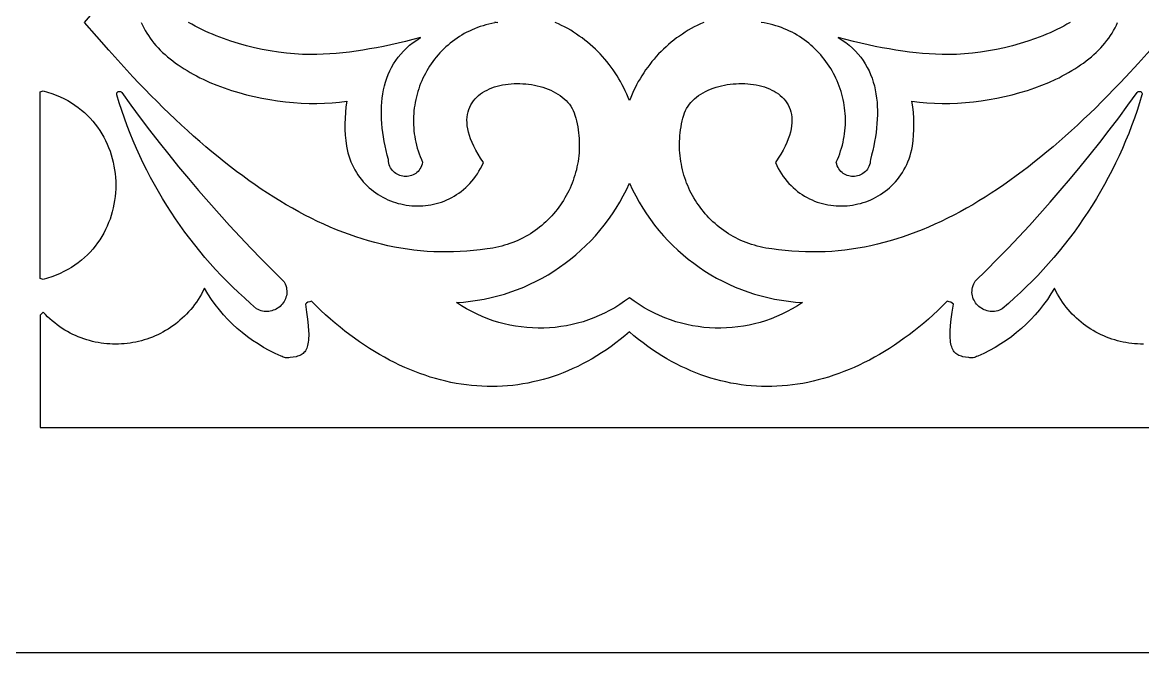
# Model space of a CAD drawing. Extents: x 1274 to 2074, y -191 to -51.
# Drawn here: x 1346.7 to 1471.1, y -190.5 to -120.5 of the extents above; entities that cross this region are included whole.
import ezdxf

# ---------------------------------------------------------------- set-up
doc = ezdxf.new("R2010")
doc.units = 0
doc.layers.add('LAYER_1', color=18, linetype='CONTINUOUS')

msp = doc.modelspace()

# ---------------------------------------------------------------- linework, layer by layer
at = {"layer": 'LAYER_1'}
for points in [[(2074.4, -190.54), (2074.4, -50.54), (1274.4, -50.54), (1274.4, -190.54)], [(1348.71, -128.24), (1349.04, -128.15), (1349.53, -128.28), (1350.02, -128.44), (1350.48, -128.61), (1350.93, -128.81), (1351.36, -129.01), (1351.78, -129.23), (1352.18, -129.47), (1352.57, -129.72), (1352.94, -129.99), (1353.29, -130.27), (1353.63, -130.56), (1353.96, -130.87), (1354.26, -131.18), (1354.56, -131.51), (1354.83, -131.85), (1355.09, -132.19), (1355.34, -132.55), (1355.56, -132.92), (1355.78, -133.29), (1355.97, -133.67), (1356.16, -134.06), (1356.32, -134.45), (1356.47, -134.85), (1356.6, -135.26), (1356.72, -135.67), (1356.83, -136.08), (1356.91, -136.5), (1356.98, -136.92), (1357.04, -137.34), (1357.08, -137.77), (1357.1, -138.19), (1357.11, -138.62), (1357.1, -139.04), (1357.08, -139.47), (1357.04, -139.89), (1356.98, -140.32), (1356.91, -140.74), (1356.83, -141.15), (1356.72, -141.57), (1356.6, -141.98), (1356.47, -142.38), (1356.32, -142.78), (1356.16, -143.18), (1355.97, -143.56), (1355.78, -143.95), (1355.56, -144.32), (1355.34, -144.68), (1355.09, -145.04), (1354.83, -145.39), (1354.56, -145.73), (1354.26, -146.05), (1353.96, -146.37), (1353.63, -146.67), (1353.29, -146.96), (1352.94, -147.24), (1352.57, -147.51), (1352.18, -147.76), (1351.78, -148), (1351.36, -148.22), (1350.93, -148.43), (1350.48, -148.62), (1350.02, -148.79), (1349.53, -148.95), (1349.04, -149.09), (1348.71, -149)], [(1357.23, -128.6), (1357.22, -128.54), (1357.22, -128.48), (1357.22, -128.42), (1357.24, -128.37), (1357.27, -128.33), (1357.3, -128.29), (1357.34, -128.26), (1357.39, -128.23), (1357.44, -128.21), (1357.49, -128.2), (1357.54, -128.2), (1357.59, -128.21), (1357.64, -128.22), (1357.69, -128.25), (1357.73, -128.29), (1357.77, -128.34), (1358.78, -129.74), (1359.81, -131.13), (1360.86, -132.51), (1361.92, -133.87), (1362.99, -135.23), (1364.08, -136.57), (1365.18, -137.89), (1366.3, -139.21), (1367.43, -140.51), (1368.58, -141.81), (1369.74, -143.08), (1370.91, -144.35), (1372.1, -145.6), (1373.3, -146.84), (1374.51, -148.07), (1375.74, -149.28), (1375.81, -149.37), (1375.91, -149.57), (1375.99, -149.77), (1376.05, -149.97), (1376.08, -150.16), (1376.1, -150.35), (1376.1, -150.54), (1376.09, -150.72), (1376.06, -150.9), (1376.01, -151.07), (1375.96, -151.24), (1375.88, -151.4), (1375.8, -151.55), (1375.7, -151.69), (1375.59, -151.83), (1375.47, -151.96), (1375.35, -152.08), (1375.21, -152.19), (1375.07, -152.29), (1374.92, -152.38), (1374.77, -152.45), (1374.6, -152.52), (1374.44, -152.57), (1374.27, -152.62), (1374.1, -152.64), (1373.93, -152.66), (1373.76, -152.66), (1373.58, -152.65), (1373.41, -152.62), (1373.24, -152.57), (1373.07, -152.51), (1372.91, -152.43), (1372.75, -152.34), (1372.06, -151.75), (1371.39, -151.15), (1370.73, -150.54), (1370.08, -149.92), (1369.44, -149.29), (1368.81, -148.64), (1368.2, -147.99), (1367.6, -147.32), (1367.01, -146.64), (1366.43, -145.96), (1365.87, -145.26), (1365.32, -144.55), (1364.78, -143.83), (1364.26, -143.11), (1363.75, -142.37), (1363.25, -141.63), (1362.77, -140.87), (1362.3, -140.11), (1361.84, -139.34), (1361.4, -138.56), (1360.97, -137.77), (1360.56, -136.97), (1360.16, -136.17), (1359.78, -135.35), (1359.41, -134.53), (1359.05, -133.71), (1358.71, -132.87), (1358.39, -132.03), (1358.07, -131.18), (1357.78, -130.33), (1357.5, -129.47)], [(1455.54, -152.34), (1455.38, -152.43), (1455.22, -152.51), (1455.05, -152.57), (1454.88, -152.62), (1454.7, -152.65), (1454.53, -152.66), (1454.36, -152.66), (1454.19, -152.64), (1454.02, -152.62), (1453.85, -152.57), (1453.68, -152.52), (1453.52, -152.45), (1453.37, -152.38), (1453.22, -152.29), (1453.08, -152.19), (1452.94, -152.08), (1452.81, -151.96), (1452.7, -151.83), (1452.59, -151.69), (1452.49, -151.55), (1452.41, -151.4), (1452.33, -151.24), (1452.27, -151.07), (1452.23, -150.9), (1452.2, -150.72), (1452.18, -150.54), (1452.19, -150.35), (1452.21, -150.16), (1452.24, -149.97), (1452.3, -149.77), (1452.38, -149.57), (1452.48, -149.37), (1452.55, -149.28), (1453.78, -148.07), (1454.99, -146.84), (1456.19, -145.6), (1457.38, -144.35), (1458.55, -143.08), (1459.71, -141.81), (1460.86, -140.51), (1461.99, -139.21), (1463.11, -137.89), (1464.21, -136.57), (1465.3, -135.23), (1466.37, -133.87), (1467.43, -132.51), (1468.47, -131.13), (1469.5, -129.74), (1470.52, -128.34), (1470.56, -128.29), (1470.6, -128.25), (1470.65, -128.22), (1470.7, -128.21), (1470.75, -128.2), (1470.8, -128.2), (1470.85, -128.21), (1470.9, -128.23), (1470.95, -128.26), (1470.99, -128.29), (1471.02, -128.33), (1471.05, -128.37), (1471.06, -128.42), (1471.07, -128.48), (1471.07, -128.54), (1471.05, -128.6), (1470.79, -129.47), (1470.51, -130.33), (1470.21, -131.18), (1469.9, -132.03), (1469.58, -132.87), (1469.24, -133.71), (1468.88, -134.53), (1468.51, -135.35), (1468.13, -136.17), (1467.73, -136.97), (1467.31, -137.77), (1466.89, -138.56), (1466.45, -139.34), (1465.99, -140.11), (1465.52, -140.87), (1465.04, -141.63), (1464.54, -142.37), (1464.03, -143.11), (1463.51, -143.83), (1462.97, -144.55), (1462.42, -145.26), (1461.86, -145.96), (1461.28, -146.64), (1460.69, -147.32), (1460.09, -147.99), (1459.48, -148.64), (1458.85, -149.29), (1458.21, -149.92), (1457.56, -150.54), (1456.9, -151.15), (1456.23, -151.75)], [(1394.94, -151.65), (1395.72, -151.6), (1396.5, -151.51), (1397.27, -151.4), (1398.03, -151.27), (1398.78, -151.11), (1399.52, -150.92), (1400.26, -150.71), (1400.99, -150.47), (1401.7, -150.21), (1402.41, -149.93), (1403.1, -149.62), (1403.78, -149.29), (1404.45, -148.93), (1405.11, -148.56), (1405.76, -148.16), (1406.39, -147.74), (1407, -147.3), (1407.6, -146.84), (1408.19, -146.36), (1408.76, -145.85), (1409.31, -145.33), (1409.85, -144.79), (1410.37, -144.23), (1410.87, -143.65), (1411.35, -143.06), (1411.81, -142.44), (1412.25, -141.81), (1412.67, -141.16), (1413.07, -140.5), (1413.45, -139.82), (1413.81, -139.12), (1414.14, -138.41), (1414.48, -139.12), (1414.84, -139.82), (1415.21, -140.5), (1415.62, -141.16), (1416.04, -141.81), (1416.48, -142.44), (1416.94, -143.06), (1417.42, -143.65), (1417.92, -144.23), (1418.44, -144.79), (1418.98, -145.33), (1419.53, -145.85), (1420.1, -146.36), (1420.68, -146.84), (1421.29, -147.3), (1421.9, -147.74), (1422.53, -148.16), (1423.18, -148.56), (1423.83, -148.93), (1424.51, -149.29), (1425.19, -149.62), (1425.88, -149.93), (1426.59, -150.21), (1427.3, -150.47), (1428.03, -150.71), (1428.77, -150.92), (1429.51, -151.11), (1430.26, -151.27), (1431.02, -151.4), (1431.79, -151.51), (1432.57, -151.6), (1433.35, -151.65), (1432.79, -152.01), (1432.23, -152.35), (1431.65, -152.66), (1431.07, -152.95), (1430.48, -153.21), (1429.88, -153.45), (1429.27, -153.67), (1428.66, -153.86), (1428.05, -154.02), (1427.43, -154.16), (1426.8, -154.28), (1426.17, -154.37), (1425.55, -154.44), (1424.92, -154.48), (1424.28, -154.5), (1423.65, -154.49), (1423.02, -154.46), (1422.39, -154.41), (1421.77, -154.33), (1421.14, -154.23), (1420.52, -154.1), (1419.91, -153.95), (1419.3, -153.78), (1418.69, -153.58), (1418.09, -153.36), (1417.5, -153.11), (1416.92, -152.84), (1416.34, -152.55), (1415.78, -152.23), (1415.22, -151.89), (1414.68, -151.52), (1414.14, -151.13), (1413.61, -151.52), (1413.07, -151.89), (1412.51, -152.23), (1411.95, -152.55), (1411.37, -152.84), (1410.79, -153.11), (1410.2, -153.36), (1409.6, -153.58), (1408.99, -153.78), (1408.38, -153.95), (1407.77, -154.1), (1407.15, -154.23), (1406.52, -154.33), (1405.89, -154.41), (1405.27, -154.46), (1404.64, -154.49), (1404, -154.5), (1403.37, -154.48), (1402.74, -154.44), (1402.11, -154.37), (1401.49, -154.28), (1400.86, -154.16), (1400.24, -154.02), (1399.63, -153.86), (1399.02, -153.67), (1398.41, -153.45), (1397.81, -153.21), (1397.22, -152.95), (1396.64, -152.66), (1396.06, -152.35), (1395.5, -152.01)]]:
    msp.add_lwpolyline(points, close=True, dxfattribs=at)
for points in [[(1359.94, -120.54), (1360.07, -120.84), (1360.22, -121.14), (1360.38, -121.43), (1360.55, -121.72), (1360.73, -122.01), (1360.92, -122.29), (1361.13, -122.56), (1361.34, -122.83), (1361.57, -123.1), (1361.8, -123.36), (1362.05, -123.62), (1362.31, -123.87), (1362.58, -124.11), (1362.85, -124.35), (1363.14, -124.59), (1363.43, -124.82), (1363.74, -125.05), (1364.05, -125.27), (1364.37, -125.49), (1364.7, -125.7), (1365.03, -125.9), (1365.37, -126.11), (1365.72, -126.3), (1366.08, -126.49), (1366.44, -126.68), (1366.81, -126.86), (1367.57, -127.2), (1368.34, -127.52), (1369.14, -127.82), (1369.95, -128.09), (1370.78, -128.34), (1371.63, -128.57), (1372.48, -128.78), (1373.34, -128.96), (1374.21, -129.12), (1375.08, -129.25), (1375.95, -129.36), (1376.83, -129.44), (1377.7, -129.5), (1378.57, -129.53), (1379.43, -129.54), (1380.28, -129.52), (1381.12, -129.47), (1381.95, -129.39), (1382.77, -129.29), (1382.67, -129.91), (1382.61, -130.54), (1382.57, -131.17), (1382.55, -131.79), (1382.56, -132.42), (1382.59, -133.05), (1382.65, -133.67), (1382.73, -134.3), (1382.8, -134.66), (1382.89, -135.01), (1382.99, -135.36), (1383.1, -135.69), (1383.22, -136.01), (1383.36, -136.33), (1383.5, -136.63), (1383.66, -136.92), (1383.83, -137.21), (1384, -137.48), (1384.19, -137.74), (1384.39, -138), (1384.59, -138.24), (1384.81, -138.47), (1385.03, -138.7), (1385.26, -138.91), (1385.49, -139.11), (1385.74, -139.3), (1385.99, -139.48), (1386.25, -139.65), (1386.51, -139.81), (1386.78, -139.96), (1387.05, -140.1), (1387.33, -140.23), (1387.61, -140.35), (1387.9, -140.46), (1388.18, -140.55), (1388.48, -140.64), (1388.77, -140.71), (1389.07, -140.77), (1389.37, -140.83), (1389.67, -140.87), (1389.98, -140.9), (1390.28, -140.92), (1390.59, -140.92), (1390.89, -140.92), (1391.19, -140.91), (1391.5, -140.88), (1391.8, -140.84), (1392.1, -140.8), (1392.4, -140.74), (1392.7, -140.66), (1392.99, -140.58), (1393.29, -140.49), (1393.58, -140.38), (1393.86, -140.26), (1394.14, -140.13), (1394.42, -139.99), (1394.69, -139.84), (1394.96, -139.67), (1395.22, -139.5), (1395.47, -139.31), (1395.72, -139.11), (1395.97, -138.89), (1396.2, -138.67), (1396.43, -138.43), (1396.65, -138.18), (1396.86, -137.92), (1397.06, -137.65), (1397.26, -137.36), (1397.44, -137.06), (1397.62, -136.75), (1397.78, -136.43), (1397.94, -136.09), (1397.62, -135.63), (1397.34, -135.17), (1397.09, -134.73), (1396.86, -134.3), (1396.67, -133.89), (1396.51, -133.49), (1396.38, -133.1), (1396.27, -132.73), (1396.19, -132.37), (1396.14, -132.02), (1396.11, -131.69), (1396.1, -131.36), (1396.12, -131.05), (1396.16, -130.76), (1396.23, -130.48), (1396.31, -130.2), (1396.41, -129.95), (1396.53, -129.7), (1396.67, -129.47), (1396.83, -129.25), (1397, -129.04), (1397.19, -128.84), (1397.39, -128.66), (1397.61, -128.49), (1397.84, -128.33), (1398.09, -128.18), (1398.34, -128.05), (1398.6, -127.92), (1398.88, -127.81), (1399.16, -127.71), (1399.45, -127.62), (1399.75, -127.55), (1400.06, -127.48), (1400.37, -127.43), (1400.69, -127.39), (1401, -127.36), (1401.33, -127.34), (1401.65, -127.33), (1401.98, -127.33), (1402.3, -127.35), (1402.63, -127.37), (1402.95, -127.41), (1403.28, -127.45), (1403.6, -127.51), (1403.91, -127.58), (1404.23, -127.66), (1404.53, -127.75), (1404.83, -127.85), (1405.13, -127.96), (1405.41, -128.08), (1405.69, -128.22), (1405.95, -128.36), (1406.21, -128.51), (1406.46, -128.67), (1406.69, -128.84), (1406.91, -129.03), (1407.12, -129.22), (1407.31, -129.42), (1407.48, -129.63), (1407.64, -129.86), (1407.79, -130.09), (1407.91, -130.33), (1408.02, -130.58), (1408.1, -130.84), (1408.19, -131.17), (1408.28, -131.49), (1408.35, -131.82), (1408.41, -132.14), (1408.46, -132.47), (1408.5, -132.79), (1408.54, -133.12), (1408.56, -133.44), (1408.58, -133.76), (1408.58, -134.08), (1408.58, -134.4), (1408.57, -134.72), (1408.55, -135.04), (1408.52, -135.35), (1408.48, -135.67), (1408.44, -135.98), (1408.38, -136.29), (1408.32, -136.59), (1408.25, -136.9), (1408.17, -137.2), (1408.09, -137.5), (1407.99, -137.79), (1407.89, -138.09), (1407.78, -138.38), (1407.67, -138.66), (1407.55, -138.95), (1407.41, -139.23), (1407.28, -139.5), (1407.13, -139.78), (1406.98, -140.04), (1406.82, -140.31), (1406.65, -140.57), (1406.48, -140.82), (1406.3, -141.07), (1406.12, -141.32), (1405.92, -141.56), (1405.72, -141.79), (1405.52, -142.02), (1405.31, -142.25), (1405.09, -142.47), (1404.87, -142.68), (1404.64, -142.89), (1404.41, -143.09), (1404.17, -143.29), (1403.92, -143.48), (1403.67, -143.66), (1403.41, -143.84), (1403.15, -144.01), (1402.89, -144.17), (1402.61, -144.33), (1402.34, -144.47), (1402.06, -144.62), (1401.77, -144.75), (1401.48, -144.88), (1401.18, -144.99), (1400.88, -145.11), (1400.58, -145.21), (1400.27, -145.3), (1399.96, -145.39), (1399.64, -145.47), (1399.32, -145.54), (1398.99, -145.6), (1398.67, -145.65), (1398.33, -145.69), (1397.58, -145.8), (1396.84, -145.88), (1396.09, -145.95), (1395.35, -146), (1394.61, -146.03), (1393.88, -146.04), (1393.14, -146.04), (1392.41, -146.01), (1391.68, -145.97), (1390.95, -145.91), (1390.22, -145.83), (1389.49, -145.74), (1388.77, -145.62), (1388.05, -145.49), (1387.33, -145.34), (1386.61, -145.18), (1385.89, -145), (1385.18, -144.8), (1384.47, -144.59), (1383.75, -144.35), (1383.05, -144.11), (1382.34, -143.84), (1381.63, -143.57), (1380.93, -143.27), (1380.22, -142.96), (1379.52, -142.64), (1378.82, -142.3), (1378.12, -141.94), (1377.42, -141.57), (1376.73, -141.19), (1376.03, -140.79), (1375.34, -140.37), (1374.65, -139.95), (1373.96, -139.5), (1373.27, -139.05), (1372.58, -138.58), (1371.89, -138.1), (1371.2, -137.6), (1370.52, -137.09), (1369.83, -136.57), (1369.15, -136.03), (1368.47, -135.48), (1367.79, -134.92), (1367.11, -134.35), (1366.43, -133.76), (1365.75, -133.17), (1365.07, -132.56), (1364.39, -131.94), (1363.72, -131.3), (1363.04, -130.66), (1362.37, -130.01), (1361.69, -129.34), (1361.02, -128.66), (1360.35, -127.97), (1359.68, -127.28), (1359.01, -126.57), (1357.66, -125.12), (1356.33, -123.63), (1354.99, -122.1), (1353.65, -120.54), (1354.99, -118.97)], [(1399.19, -120.48), (1399.52, -120.54), (1399.19, -120.59), (1398.86, -120.66), (1398.53, -120.73), (1398.21, -120.82), (1397.89, -120.91), (1397.58, -121.01), (1397.27, -121.12), (1396.96, -121.24), (1396.67, -121.36), (1396.37, -121.5), (1396.09, -121.64), (1395.81, -121.79), (1395.53, -121.95), (1395.26, -122.12), (1395, -122.29), (1394.74, -122.48), (1394.49, -122.66), (1394.24, -122.86), (1394, -123.06), (1393.77, -123.27), (1393.54, -123.48), (1393.32, -123.7), (1393.11, -123.93), (1392.9, -124.16), (1392.7, -124.4), (1392.5, -124.64), (1392.32, -124.89), (1392.14, -125.14), (1391.96, -125.4), (1391.8, -125.66), (1391.64, -125.93), (1391.49, -126.2), (1391.35, -126.48), (1391.21, -126.75), (1391.08, -127.04), (1390.96, -127.32), (1390.85, -127.61), (1390.75, -127.91), (1390.65, -128.2), (1390.56, -128.5), (1390.49, -128.81), (1390.41, -129.11), (1390.35, -129.42), (1390.3, -129.73), (1390.25, -130.04), (1390.22, -130.35), (1390.19, -130.66), (1390.17, -130.98), (1390.16, -131.3), (1390.16, -131.61), (1390.17, -131.93), (1390.19, -132.25), (1390.22, -132.57), (1390.25, -132.9), (1390.3, -133.22), (1390.36, -133.54), (1390.42, -133.86), (1390.5, -134.18), (1390.59, -134.5), (1390.68, -134.82), (1390.79, -135.14), (1390.91, -135.45), (1391.04, -135.77), (1391.17, -136.08), (1391.13, -136.29), (1391.06, -136.48), (1390.98, -136.65), (1390.89, -136.81), (1390.78, -136.96), (1390.67, -137.09), (1390.54, -137.21), (1390.41, -137.31), (1390.27, -137.4), (1390.12, -137.48), (1389.96, -137.54), (1389.8, -137.59), (1389.64, -137.62), (1389.47, -137.64), (1389.31, -137.65), (1389.14, -137.64), (1388.98, -137.62), (1388.81, -137.59), (1388.65, -137.54), (1388.5, -137.48), (1388.35, -137.41), (1388.2, -137.32), (1388.07, -137.22), (1387.94, -137.11), (1387.83, -136.99), (1387.72, -136.85), (1387.63, -136.7), (1387.55, -136.54), (1387.48, -136.37), (1387.43, -136.18), (1387.4, -135.98), (1387.38, -135.77), (1387.25, -135.27), (1387.13, -134.77), (1387.02, -134.26), (1386.92, -133.76), (1386.83, -133.26), (1386.76, -132.77), (1386.7, -132.27), (1386.66, -131.78), (1386.63, -131.3), (1386.61, -130.81), (1386.61, -130.34), (1386.62, -129.86), (1386.65, -129.4), (1386.7, -128.94), (1386.76, -128.48), (1386.85, -128.04), (1386.95, -127.6), (1387.07, -127.17), (1387.2, -126.74), (1387.36, -126.33), (1387.54, -125.92), (1387.74, -125.53), (1387.96, -125.14), (1388.2, -124.77), (1388.46, -124.41), (1388.75, -124.06), (1389.05, -123.72), (1389.39, -123.39), (1389.74, -123.08), (1390.12, -122.78), (1390.53, -122.5), (1390.96, -122.23), (1390.11, -122.45), (1389.27, -122.66), (1388.45, -122.86), (1387.65, -123.04), (1386.85, -123.2), (1386.07, -123.36), (1385.3, -123.49), (1384.55, -123.62), (1383.8, -123.73), (1383.05, -123.83), (1382.32, -123.91), (1381.59, -123.98), (1380.87, -124.03), (1380.15, -124.07), (1379.43, -124.1), (1378.72, -124.12), (1377.84, -124.09), (1376.95, -124.03), (1376.06, -123.95), (1375.16, -123.84), (1374.27, -123.7), (1373.38, -123.54), (1372.5, -123.35), (1371.62, -123.14), (1370.75, -122.9), (1369.9, -122.63), (1369.06, -122.34), (1368.24, -122.03), (1367.84, -121.86), (1367.44, -121.69), (1367.05, -121.51), (1366.67, -121.33), (1366.29, -121.14), (1365.92, -120.95), (1365.56, -120.75), (1365.2, -120.54)], [(1422.39, -120.54), (1422.03, -120.7), (1421.68, -120.87), (1421.34, -121.04), (1421, -121.23), (1420.67, -121.42), (1420.34, -121.62), (1420.02, -121.83), (1419.7, -122.05), (1419.39, -122.27), (1419.09, -122.5), (1418.79, -122.74), (1418.5, -122.99), (1418.21, -123.24), (1417.93, -123.5), (1417.66, -123.77), (1417.39, -124.04), (1417.13, -124.32), (1416.88, -124.61), (1416.64, -124.9), (1416.4, -125.2), (1416.17, -125.51), (1415.94, -125.82), (1415.73, -126.14), (1415.52, -126.46), (1415.32, -126.79), (1415.13, -127.12), (1414.94, -127.46), (1414.77, -127.8), (1414.6, -128.15), (1414.44, -128.51), (1414.29, -128.87), (1414.14, -129.23), (1414, -128.87), (1413.85, -128.51), (1413.69, -128.15), (1413.52, -127.8), (1413.35, -127.46), (1413.16, -127.12), (1412.97, -126.79), (1412.77, -126.46), (1412.56, -126.14), (1412.34, -125.82), (1412.12, -125.51), (1411.89, -125.2), (1411.65, -124.9), (1411.41, -124.61), (1411.15, -124.32), (1410.89, -124.04), (1410.63, -123.77), (1410.36, -123.5), (1410.08, -123.24), (1409.79, -122.99), (1409.5, -122.74), (1409.2, -122.5), (1408.9, -122.27), (1408.58, -122.05), (1408.27, -121.83), (1407.95, -121.62), (1407.62, -121.42), (1407.29, -121.23), (1406.95, -121.04), (1406.6, -120.87), (1406.26, -120.7), (1405.9, -120.54)], [(1471.96, -123.63), (1470.62, -125.12), (1469.28, -126.57), (1468.61, -127.28), (1467.94, -127.97), (1467.27, -128.66), (1466.59, -129.34), (1465.92, -130.01), (1465.25, -130.66), (1464.57, -131.3), (1463.89, -131.94), (1463.22, -132.56), (1462.54, -133.17), (1461.86, -133.76), (1461.18, -134.35), (1460.5, -134.92), (1459.82, -135.48), (1459.14, -136.03), (1458.45, -136.57), (1457.77, -137.09), (1457.09, -137.6), (1456.4, -138.1), (1455.71, -138.58), (1455.02, -139.05), (1454.33, -139.5), (1453.64, -139.95), (1452.95, -140.37), (1452.26, -140.79), (1451.56, -141.19), (1450.86, -141.57), (1450.17, -141.94), (1449.47, -142.3), (1448.77, -142.64), (1448.07, -142.96), (1447.36, -143.27), (1446.66, -143.57), (1445.95, -143.84), (1445.24, -144.11), (1444.53, -144.35), (1443.82, -144.59), (1443.11, -144.8), (1442.39, -145), (1441.68, -145.18), (1440.96, -145.34), (1440.24, -145.49), (1439.52, -145.62), (1438.8, -145.74), (1438.07, -145.83), (1437.34, -145.91), (1436.61, -145.97), (1435.88, -146.01), (1435.15, -146.04), (1434.41, -146.04), (1433.68, -146.03), (1432.94, -146), (1432.19, -145.95), (1431.45, -145.88), (1430.7, -145.8), (1429.96, -145.69), (1429.62, -145.65), (1429.29, -145.6), (1428.97, -145.54), (1428.65, -145.47), (1428.33, -145.39), (1428.02, -145.3), (1427.71, -145.21), (1427.41, -145.11), (1427.11, -144.99), (1426.81, -144.88), (1426.52, -144.75), (1426.23, -144.62), (1425.95, -144.47), (1425.68, -144.33), (1425.4, -144.17), (1425.14, -144.01), (1424.87, -143.84), (1424.62, -143.66), (1424.37, -143.48), (1424.12, -143.29), (1423.88, -143.09), (1423.65, -142.89), (1423.42, -142.68), (1423.2, -142.47), (1422.98, -142.25), (1422.77, -142.02), (1422.56, -141.79), (1422.37, -141.56), (1422.17, -141.32), (1421.99, -141.07), (1421.81, -140.82), (1421.64, -140.57), (1421.47, -140.31), (1421.31, -140.04), (1421.16, -139.78), (1421.01, -139.5), (1420.87, -139.23), (1420.74, -138.95), (1420.62, -138.66), (1420.5, -138.38), (1420.39, -138.09), (1420.29, -137.79), (1420.2, -137.5), (1420.11, -137.2), (1420.04, -136.9), (1419.97, -136.59), (1419.91, -136.29), (1419.85, -135.98), (1419.81, -135.67), (1419.77, -135.35), (1419.74, -135.04), (1419.72, -134.72), (1419.71, -134.4), (1419.71, -134.08), (1419.71, -133.76), (1419.73, -133.44), (1419.75, -133.12), (1419.79, -132.79), (1419.83, -132.47), (1419.88, -132.14), (1419.94, -131.82), (1420.01, -131.49), (1420.09, -131.17), (1420.18, -130.84), (1420.27, -130.58), (1420.38, -130.33), (1420.5, -130.09), (1420.65, -129.86), (1420.81, -129.63), (1420.98, -129.42), (1421.17, -129.22), (1421.38, -129.03), (1421.6, -128.84), (1421.83, -128.67), (1422.08, -128.51), (1422.33, -128.36), (1422.6, -128.22), (1422.88, -128.08), (1423.16, -127.96), (1423.46, -127.85), (1423.76, -127.75), (1424.06, -127.66), (1424.37, -127.58), (1424.69, -127.51), (1425.01, -127.45), (1425.33, -127.41), (1425.66, -127.37), (1425.98, -127.35), (1426.31, -127.33), (1426.64, -127.33), (1426.96, -127.34), (1427.28, -127.36), (1427.6, -127.39), (1427.92, -127.43), (1428.23, -127.48), (1428.54, -127.55), (1428.83, -127.62), (1429.13, -127.71), (1429.41, -127.81), (1429.68, -127.92), (1429.95, -128.05), (1430.2, -128.18), (1430.45, -128.33), (1430.68, -128.49), (1430.89, -128.66), (1431.1, -128.84), (1431.29, -129.04), (1431.46, -129.25), (1431.62, -129.47), (1431.76, -129.7), (1431.88, -129.95), (1431.98, -130.2), (1432.06, -130.48), (1432.13, -130.76), (1432.17, -131.05), (1432.18, -131.36), (1432.18, -131.69), (1432.15, -132.02), (1432.1, -132.37), (1432.02, -132.73), (1431.91, -133.1), (1431.78, -133.49), (1431.61, -133.89), (1431.42, -134.3), (1431.2, -134.73), (1430.95, -135.17), (1430.67, -135.63), (1430.35, -136.09), (1430.51, -136.43), (1430.67, -136.75), (1430.85, -137.06), (1431.03, -137.36), (1431.23, -137.65), (1431.43, -137.92), (1431.64, -138.18), (1431.86, -138.43), (1432.09, -138.67), (1432.32, -138.89), (1432.57, -139.11), (1432.81, -139.31), (1433.07, -139.5), (1433.33, -139.67), (1433.6, -139.84), (1433.87, -139.99), (1434.15, -140.13), (1434.43, -140.26), (1434.71, -140.38), (1435, -140.49), (1435.29, -140.58), (1435.59, -140.66), (1435.89, -140.74), (1436.19, -140.8), (1436.49, -140.84), (1436.79, -140.88), (1437.09, -140.91), (1437.4, -140.92), (1437.7, -140.92), (1438.01, -140.92), (1438.31, -140.9), (1438.62, -140.87), (1438.92, -140.83), (1439.22, -140.77), (1439.52, -140.71), (1439.81, -140.64), (1440.1, -140.55), (1440.39, -140.46), (1440.68, -140.35), (1440.96, -140.23), (1441.24, -140.1), (1441.51, -139.96), (1441.78, -139.81), (1442.04, -139.65), (1442.3, -139.48), (1442.55, -139.3), (1442.79, -139.11), (1443.03, -138.91), (1443.26, -138.7), (1443.48, -138.47), (1443.7, -138.24), (1443.9, -138), (1444.1, -137.74), (1444.28, -137.48), (1444.46, -137.21), (1444.63, -136.92), (1444.79, -136.63), (1444.93, -136.33), (1445.07, -136.01), (1445.19, -135.69), (1445.3, -135.36), (1445.4, -135.01), (1445.49, -134.66), (1445.56, -134.3), (1445.64, -133.67), (1445.7, -133.05), (1445.73, -132.42), (1445.74, -131.79), (1445.72, -131.17), (1445.68, -130.54), (1445.61, -129.91), (1445.52, -129.29), (1446.34, -129.39), (1447.17, -129.47), (1448.01, -129.52), (1448.86, -129.54), (1449.72, -129.53), (1450.59, -129.5), (1451.46, -129.44), (1452.34, -129.36), (1453.21, -129.25), (1454.08, -129.12), (1454.95, -128.96), (1455.81, -128.78), (1456.66, -128.57), (1457.51, -128.34), (1458.33, -128.09), (1459.15, -127.82), (1459.94, -127.52), (1460.72, -127.2), (1461.48, -126.86), (1461.85, -126.68), (1462.21, -126.49), (1462.57, -126.3), (1462.91, -126.11), (1463.26, -125.9), (1463.59, -125.7), (1463.92, -125.49), (1464.24, -125.27), (1464.55, -125.05), (1464.85, -124.82), (1465.15, -124.59), (1465.44, -124.35), (1465.71, -124.11), (1465.98, -123.87), (1466.24, -123.62), (1466.48, -123.36), (1466.72, -123.1), (1466.95, -122.83), (1467.16, -122.56), (1467.37, -122.29), (1467.56, -122.01), (1467.74, -121.72), (1467.91, -121.43), (1468.07, -121.14), (1468.22, -120.84), (1468.35, -120.54)], [(1463.09, -120.54), (1462.73, -120.75), (1462.37, -120.95), (1462, -121.14), (1461.62, -121.33), (1461.24, -121.51), (1460.85, -121.69), (1460.45, -121.86), (1460.05, -122.03), (1459.23, -122.34), (1458.39, -122.63), (1457.54, -122.9), (1456.67, -123.14), (1455.79, -123.35), (1454.91, -123.54), (1454.02, -123.7), (1453.12, -123.84), (1452.23, -123.95), (1451.34, -124.03), (1450.45, -124.09), (1449.57, -124.12), (1448.86, -124.1), (1448.14, -124.07), (1447.42, -124.03), (1446.7, -123.98), (1445.97, -123.91), (1445.24, -123.83), (1444.49, -123.73), (1443.74, -123.62), (1442.98, -123.49), (1442.21, -123.36), (1441.43, -123.2), (1440.64, -123.04), (1439.84, -122.86), (1439.02, -122.66), (1438.18, -122.45), (1437.33, -122.23), (1437.76, -122.5), (1438.17, -122.78), (1438.55, -123.08), (1438.9, -123.39), (1439.24, -123.72), (1439.54, -124.06), (1439.83, -124.41), (1440.09, -124.77), (1440.33, -125.14), (1440.55, -125.53), (1440.75, -125.92), (1440.93, -126.33), (1441.08, -126.74), (1441.22, -127.17), (1441.34, -127.6), (1441.44, -128.04), (1441.52, -128.48), (1441.59, -128.94), (1441.64, -129.4), (1441.67, -129.86), (1441.68, -130.34), (1441.68, -130.81), (1441.66, -131.3), (1441.63, -131.78), (1441.59, -132.27), (1441.53, -132.77), (1441.45, -133.26), (1441.37, -133.76), (1441.27, -134.26), (1441.16, -134.77), (1441.04, -135.27), (1440.91, -135.77), (1440.89, -135.98), (1440.86, -136.18), (1440.81, -136.37), (1440.74, -136.54), (1440.66, -136.7), (1440.57, -136.85), (1440.46, -136.99), (1440.35, -137.11), (1440.22, -137.22), (1440.08, -137.32), (1439.94, -137.41), (1439.79, -137.48), (1439.64, -137.54), (1439.48, -137.59), (1439.31, -137.62), (1439.15, -137.64), (1438.98, -137.65), (1438.82, -137.64), (1438.65, -137.62), (1438.49, -137.59), (1438.33, -137.54), (1438.17, -137.48), (1438.02, -137.4), (1437.88, -137.31), (1437.75, -137.21), (1437.62, -137.09), (1437.5, -136.96), (1437.4, -136.81), (1437.31, -136.65), (1437.23, -136.48), (1437.16, -136.29), (1437.11, -136.08), (1437.25, -135.77), (1437.38, -135.45), (1437.5, -135.14), (1437.6, -134.82), (1437.7, -134.5), (1437.79, -134.18), (1437.86, -133.86), (1437.93, -133.54), (1437.99, -133.22), (1438.03, -132.9), (1438.07, -132.57), (1438.1, -132.25), (1438.12, -131.93), (1438.13, -131.61), (1438.13, -131.3), (1438.12, -130.98), (1438.1, -130.66), (1438.07, -130.35), (1438.04, -130.04), (1437.99, -129.73), (1437.94, -129.42), (1437.87, -129.11), (1437.8, -128.81), (1437.72, -128.5), (1437.64, -128.2), (1437.54, -127.91), (1437.44, -127.61), (1437.32, -127.32), (1437.2, -127.04), (1437.08, -126.75), (1436.94, -126.48), (1436.8, -126.2), (1436.65, -125.93), (1436.49, -125.66), (1436.32, -125.4), (1436.15, -125.14), (1435.97, -124.89), (1435.78, -124.64), (1435.59, -124.4), (1435.39, -124.16), (1435.18, -123.93), (1434.97, -123.7), (1434.75, -123.48), (1434.52, -123.27), (1434.29, -123.06), (1434.05, -122.86), (1433.8, -122.66), (1433.55, -122.48), (1433.29, -122.29), (1433.03, -122.12), (1432.76, -121.95), (1432.48, -121.79), (1432.2, -121.64), (1431.91, -121.5), (1431.62, -121.36), (1431.32, -121.24), (1431.02, -121.12), (1430.71, -121.01), (1430.4, -120.91), (1430.08, -120.82), (1429.76, -120.73), (1429.43, -120.66), (1429.1, -120.59), (1428.76, -120.54)], [(1471.21, -156.28), (1470.88, -156.27), (1470.56, -156.26), (1470.24, -156.23), (1469.92, -156.2), (1469.6, -156.16), (1469.28, -156.11), (1468.97, -156.05), (1468.65, -155.98), (1468.34, -155.9), (1468.03, -155.81), (1467.72, -155.71), (1467.41, -155.6), (1467.11, -155.49), (1466.81, -155.36), (1466.52, -155.23), (1466.22, -155.08), (1465.94, -154.93), (1465.65, -154.77), (1465.37, -154.6), (1465.1, -154.42), (1464.83, -154.24), (1464.56, -154.04), (1464.3, -153.84), (1464.04, -153.62), (1463.8, -153.4), (1463.55, -153.17), (1463.32, -152.93), (1463.08, -152.68), (1462.86, -152.42), (1462.64, -152.16), (1462.43, -151.89), (1462.23, -151.6), (1462.03, -151.31), (1461.85, -151.01), (1461.67, -150.71), (1461.49, -150.39), (1461.33, -150.07), (1460.95, -150.69), (1460.55, -151.3), (1460.13, -151.89), (1459.68, -152.46), (1459.21, -153.01), (1458.72, -153.54), (1458.21, -154.05), (1457.68, -154.54), (1457.14, -155), (1456.57, -155.45), (1455.98, -155.87), (1455.38, -156.26), (1454.76, -156.64), (1454.13, -156.98), (1453.48, -157.31), (1452.82, -157.6), (1452.7, -157.66), (1452.58, -157.71), (1452.45, -157.75), (1452.33, -157.78), (1452.2, -157.79), (1452.07, -157.79), (1451.95, -157.79), (1451.82, -157.77), (1451.47, -157.73), (1451.15, -157.67), (1451, -157.63), (1450.86, -157.58), (1450.73, -157.52), (1450.61, -157.46), (1450.49, -157.39), (1450.39, -157.31), (1450.29, -157.22), (1450.2, -157.12), (1450.12, -157.01), (1450.05, -156.88), (1449.98, -156.74), (1449.93, -156.59), (1449.88, -156.43), (1449.84, -156.25), (1449.81, -156.05), (1449.78, -155.84), (1449.77, -155.61), (1449.76, -155.37), (1449.76, -155.11), (1449.77, -154.83), (1449.81, -154.21), (1449.88, -153.51), (1449.99, -152.72), (1450.13, -151.84), (1449.99, -151.73), (1449.84, -151.63), (1449.65, -151.56), (1449.44, -151.51), (1448.92, -152.03), (1448.4, -152.53), (1447.88, -153.01), (1447.35, -153.49), (1446.82, -153.94), (1446.28, -154.39), (1445.74, -154.82), (1445.2, -155.23), (1444.66, -155.63), (1444.11, -156.02), (1443.56, -156.39), (1443.01, -156.75), (1442.46, -157.1), (1441.9, -157.43), (1441.34, -157.74), (1440.79, -158.04), (1440.22, -158.33), (1439.66, -158.6), (1439.1, -158.86), (1438.53, -159.1), (1437.96, -159.33), (1437.39, -159.54), (1436.83, -159.74), (1436.26, -159.93), (1435.68, -160.1), (1435.11, -160.25), (1434.54, -160.39), (1433.97, -160.52), (1433.39, -160.63), (1432.82, -160.72), (1432.25, -160.8), (1431.68, -160.87), (1431.1, -160.92), (1430.53, -160.96), (1429.96, -160.98), (1429.39, -160.98), (1428.82, -160.97), (1428.25, -160.95), (1427.68, -160.91), (1427.11, -160.86), (1426.54, -160.79), (1425.98, -160.7), (1425.42, -160.6), (1424.85, -160.48), (1424.29, -160.35), (1423.74, -160.21), (1423.18, -160.04), (1422.63, -159.87), (1422.07, -159.67), (1421.52, -159.47), (1420.98, -159.24), (1420.43, -159), (1419.89, -158.75), (1419.35, -158.48), (1418.81, -158.19), (1418.28, -157.89), (1417.75, -157.57), (1417.23, -157.24), (1416.7, -156.89), (1416.18, -156.52), (1415.67, -156.14), (1415.16, -155.75), (1414.65, -155.34), (1414.14, -154.91), (1413.64, -155.34), (1413.13, -155.75), (1412.62, -156.14), (1412.11, -156.52), (1411.59, -156.89), (1411.06, -157.24), (1410.54, -157.57), (1410.01, -157.89), (1409.47, -158.19), (1408.94, -158.48), (1408.4, -158.75), (1407.86, -159), (1407.31, -159.24), (1406.77, -159.47), (1406.22, -159.67), (1405.66, -159.87), (1405.11, -160.04), (1404.55, -160.21), (1403.99, -160.35), (1403.43, -160.48), (1402.87, -160.6), (1402.31, -160.7), (1401.74, -160.79), (1401.18, -160.86), (1400.61, -160.91), (1400.04, -160.95), (1399.47, -160.97), (1398.9, -160.98), (1398.33, -160.98), (1397.76, -160.96), (1397.19, -160.92), (1396.61, -160.87), (1396.04, -160.8), (1395.47, -160.72), (1394.89, -160.63), (1394.32, -160.52), (1393.75, -160.39), (1393.18, -160.25), (1392.6, -160.1), (1392.03, -159.93), (1391.46, -159.74), (1390.89, -159.54), (1390.33, -159.33), (1389.76, -159.1), (1389.19, -158.86), (1388.63, -158.6), (1388.06, -158.33), (1387.5, -158.04), (1386.94, -157.74), (1386.39, -157.43), (1385.83, -157.1), (1385.28, -156.75), (1384.73, -156.39), (1384.18, -156.02), (1383.63, -155.63), (1383.09, -155.23), (1382.55, -154.82), (1382.01, -154.39), (1381.47, -153.94), (1380.94, -153.49), (1380.41, -153.01), (1379.89, -152.53), (1379.36, -152.03), (1378.85, -151.51), (1378.64, -151.56), (1378.45, -151.63), (1378.29, -151.73), (1378.16, -151.84), (1378.3, -152.72), (1378.4, -153.51), (1378.48, -154.21), (1378.52, -154.83), (1378.53, -155.11), (1378.53, -155.37), (1378.52, -155.61), (1378.51, -155.84), (1378.48, -156.05), (1378.45, -156.25), (1378.41, -156.43), (1378.36, -156.59), (1378.31, -156.74), (1378.24, -156.88), (1378.17, -157.01), (1378.09, -157.12), (1378, -157.22), (1377.9, -157.31), (1377.79, -157.39), (1377.68, -157.46), (1377.56, -157.52), (1377.43, -157.58), (1377.29, -157.63), (1377.14, -157.67), (1376.82, -157.73), (1376.47, -157.77), (1376.34, -157.79), (1376.22, -157.79), (1376.09, -157.79), (1375.96, -157.78), (1375.83, -157.75), (1375.71, -157.71), (1375.59, -157.66), (1375.47, -157.6), (1374.81, -157.31), (1374.16, -156.98), (1373.52, -156.64), (1372.91, -156.26), (1372.3, -155.87), (1371.72, -155.45), (1371.15, -155), (1370.6, -154.54), (1370.07, -154.05), (1369.56, -153.54), (1369.08, -153.01), (1368.61, -152.46), (1368.16, -151.89), (1367.74, -151.3), (1367.33, -150.69), (1366.96, -150.07), (1366.79, -150.39), (1366.62, -150.71), (1366.44, -151.01), (1366.25, -151.31), (1366.06, -151.6), (1365.86, -151.89), (1365.65, -152.16), (1365.43, -152.42), (1365.2, -152.68), (1364.97, -152.93), (1364.74, -153.17), (1364.49, -153.4), (1364.24, -153.62), (1363.99, -153.84), (1363.73, -154.04), (1363.46, -154.24), (1363.19, -154.42), (1362.92, -154.6), (1362.64, -154.77), (1362.35, -154.93), (1362.06, -155.08), (1361.77, -155.23), (1361.48, -155.36), (1361.18, -155.49), (1360.87, -155.6), (1360.57, -155.71), (1360.26, -155.81), (1359.95, -155.9), (1359.64, -155.98), (1359.32, -156.05), (1359.01, -156.11), (1358.69, -156.16), (1358.37, -156.2), (1358.05, -156.23), (1357.73, -156.26), (1357.4, -156.27), (1357.08, -156.28), (1356.76, -156.27), (1356.44, -156.26), (1356.11, -156.23), (1355.79, -156.2), (1355.47, -156.16), (1355.15, -156.1), (1354.83, -156.04), (1354.51, -155.97), (1354.2, -155.89), (1353.88, -155.8), (1353.57, -155.7), (1353.26, -155.58), (1352.95, -155.46), (1352.65, -155.33), (1352.34, -155.19), (1352.05, -155.04), (1351.75, -154.88), (1351.46, -154.71), (1351.17, -154.53), (1350.89, -154.34), (1350.61, -154.13), (1350.33, -153.92), (1350.06, -153.7), (1349.8, -153.47), (1349.54, -153.23), (1349.29, -152.97), (1349.04, -152.71), (1348.79, -152.97), (1348.71, -153.05), (1348.71, -165.54), (2000.1, -165.54)]]:
    msp.add_lwpolyline(points, dxfattribs=at)

doc.saveas('drawing.dxf')
